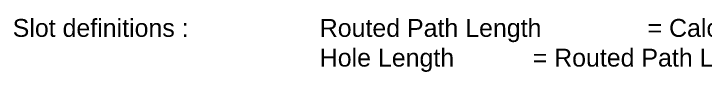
# Model space of a CAD drawing. Header units: inches. Extents: x -3 to 195, y 0 to 199.
# Drawn here: x -2.627 to -0.302, y 5.607 to 5.788 of the extents above; entities that cross this region are included whole.
import ezdxf

# ---------------------------------------------------------------- set-up
doc = ezdxf.new("R2010")
doc.units = ezdxf.units.IN
doc.header["$MEASUREMENT"] = 0
doc.layers.add('Drill Drawing', color=1, linetype='Continuous')
doc.styles.add('Arial', font='', dxfattribs={"height": 0.2})
doc.styles.get('Arial').set_extended_font_data('Arial')

msp = doc.modelspace()

# ---------------------------------------------------------------- texts
at = {"layer": 'Drill Drawing', "style": 'Arial'}
for s, p in [('Slot definitions :', (-2.6305, 5.725)), ('Routed Path Length', (-1.5978, 5.725)), ('= Calculated from tool start centre position to tool end centre position.', (-0.4952, 5.725)), ('Hole Length', (-1.5978, 5.6251)), (' = Routed Path Length + Tool Size = Slot length as defined in the PCB layout', (-0.905, 5.6251))]:
    msp.add_text(s, height=0.06, dxfattribs=at).set_placement(p)

doc.saveas('drawing.dxf')
